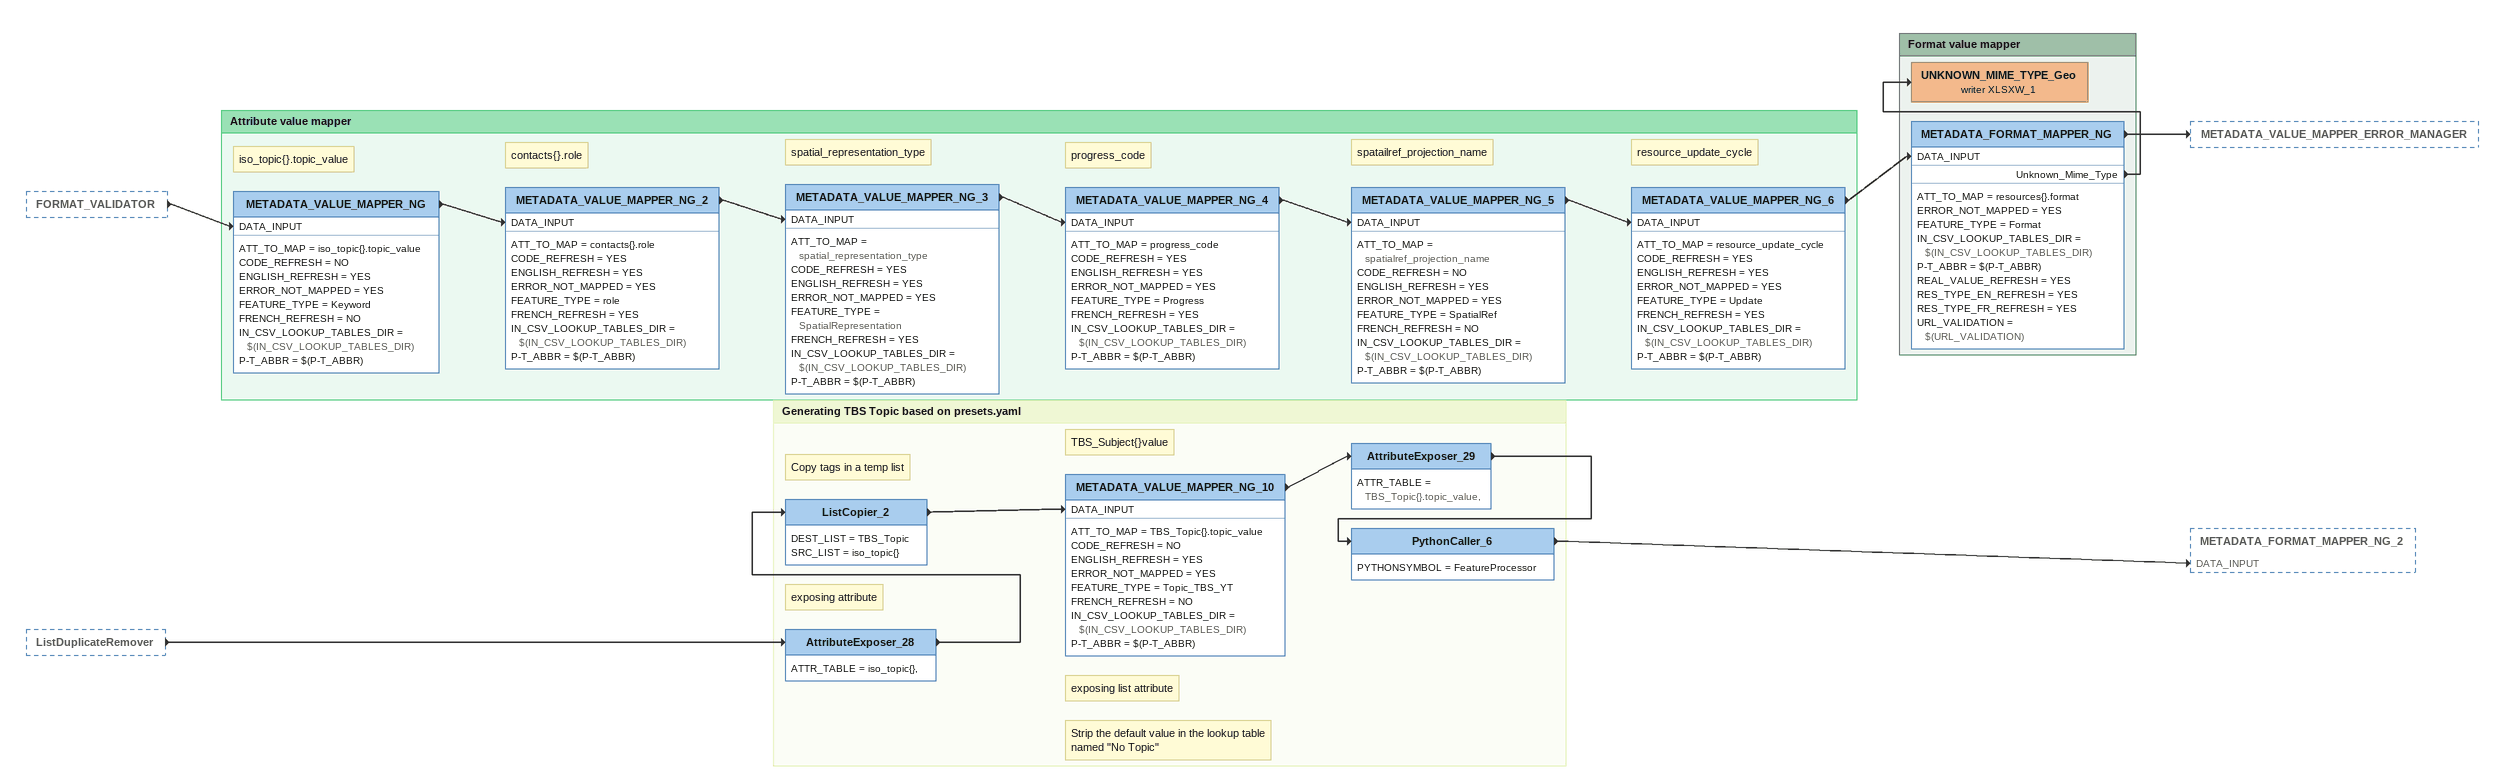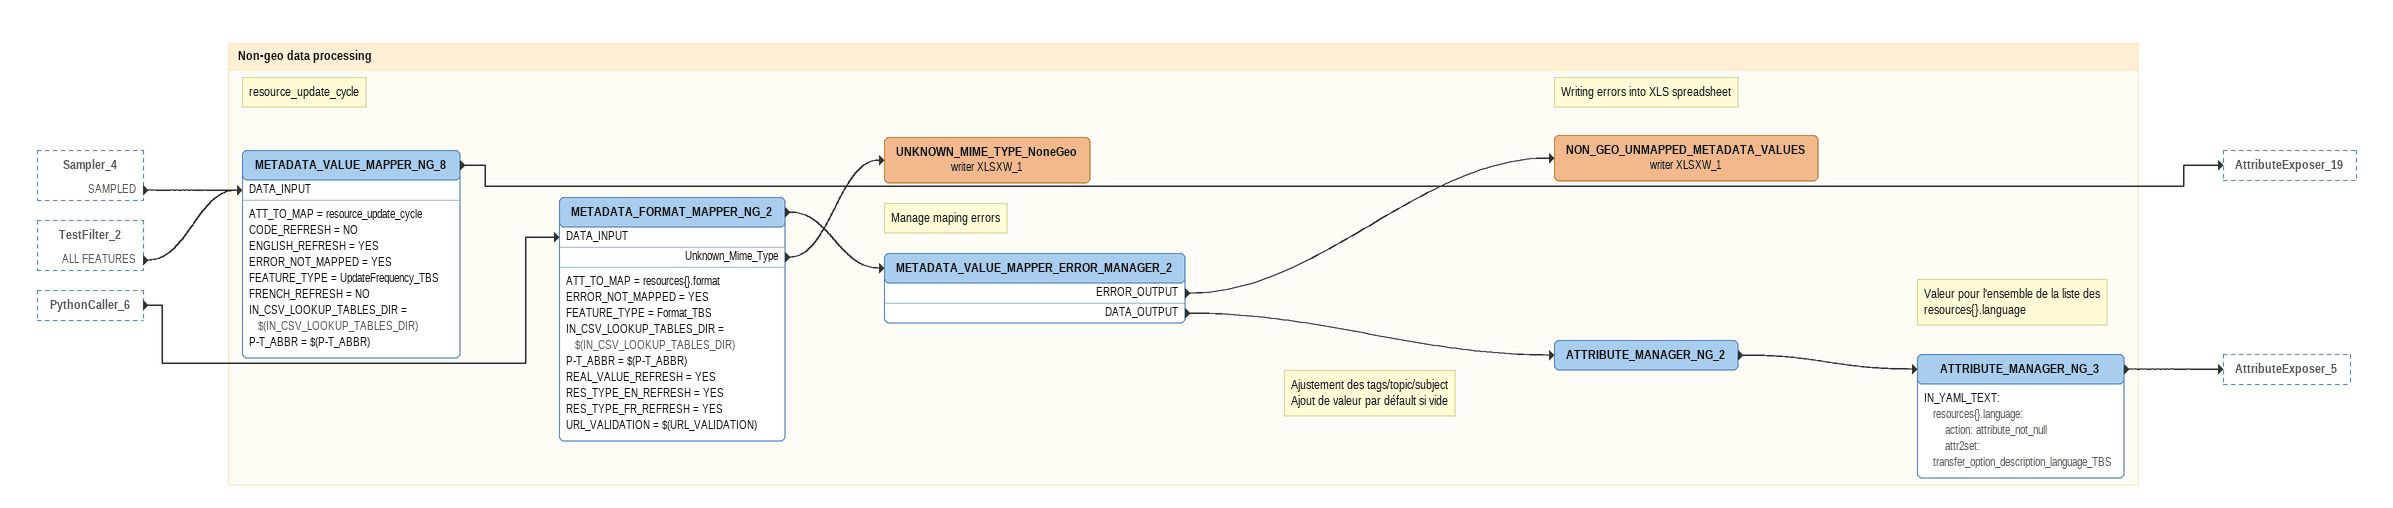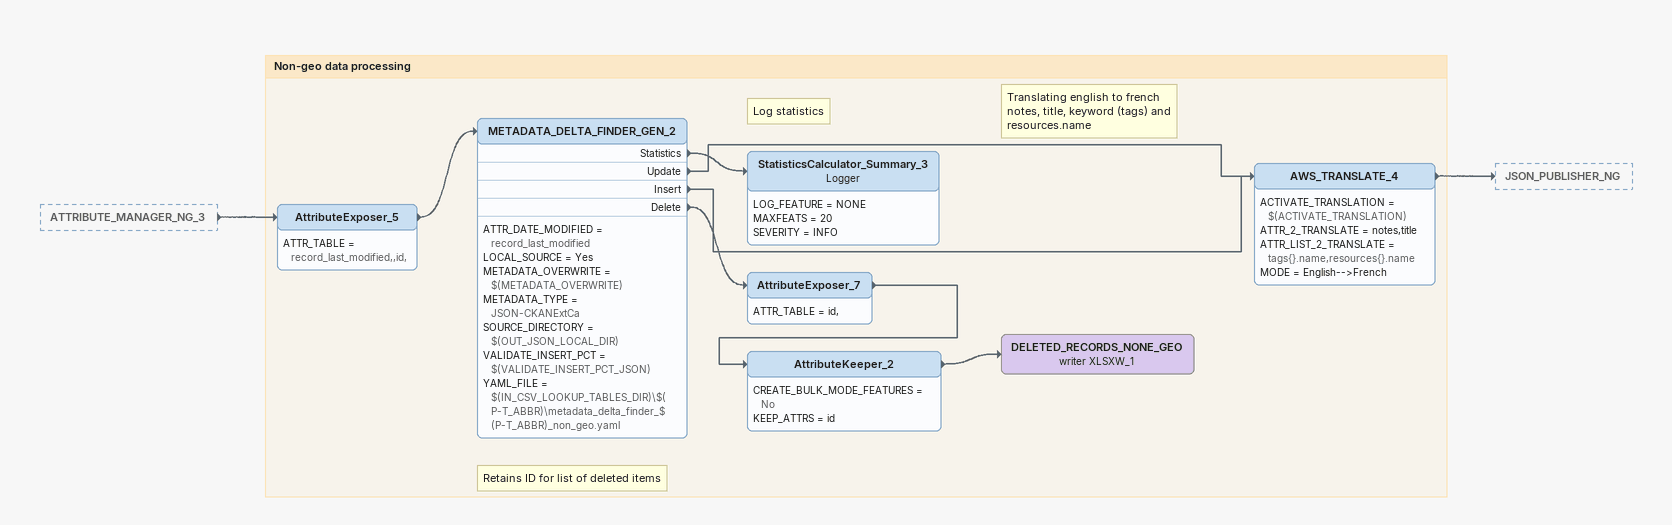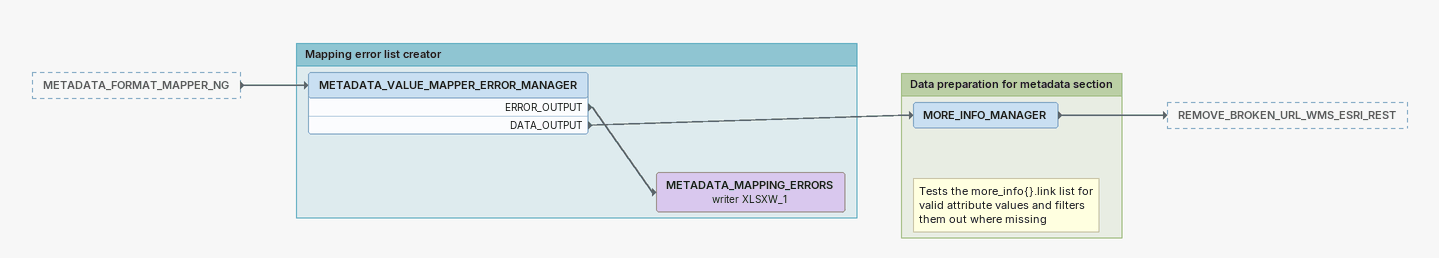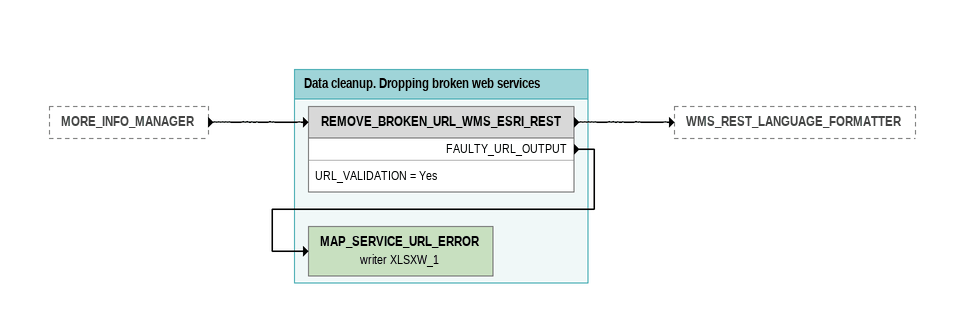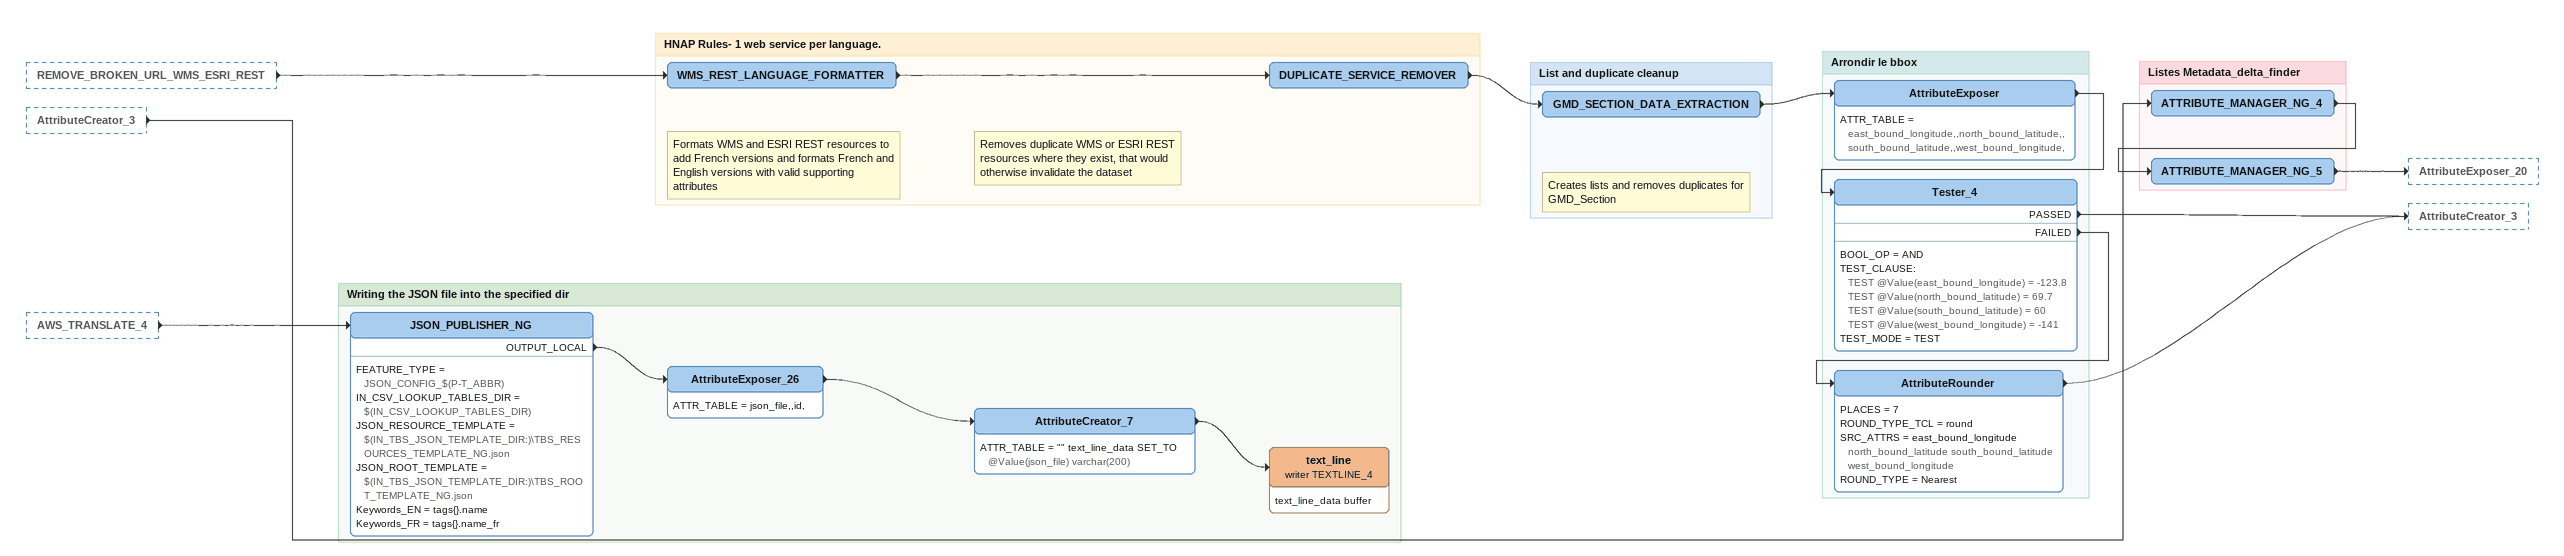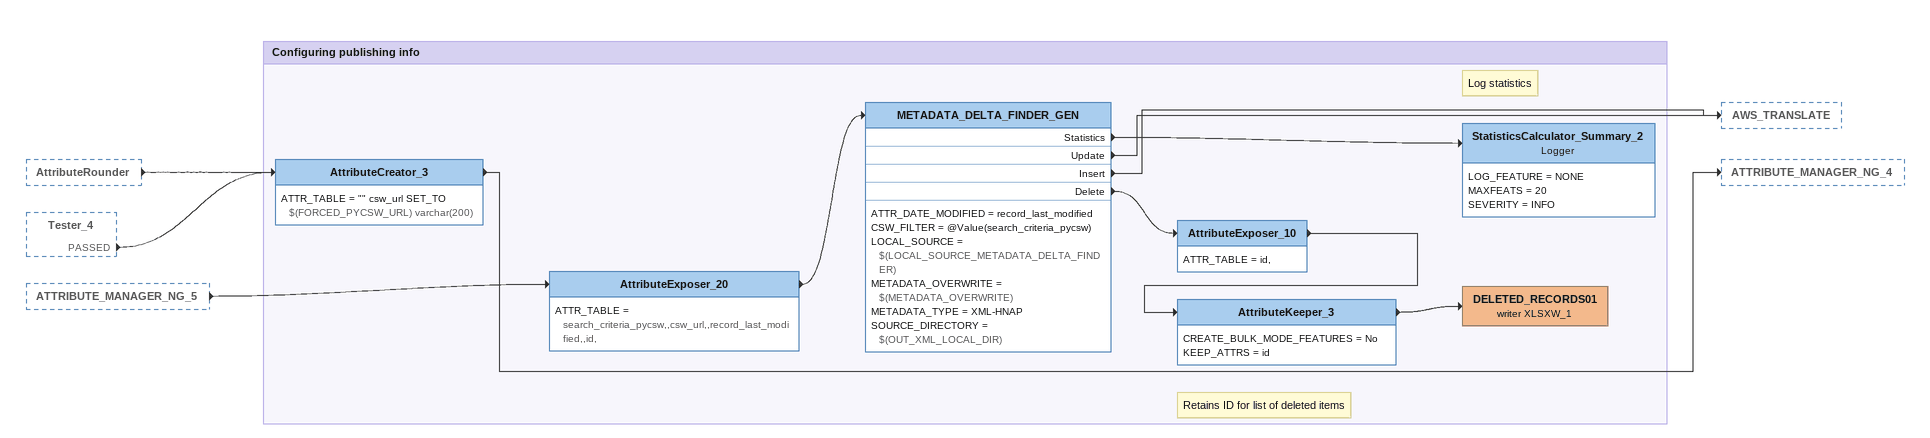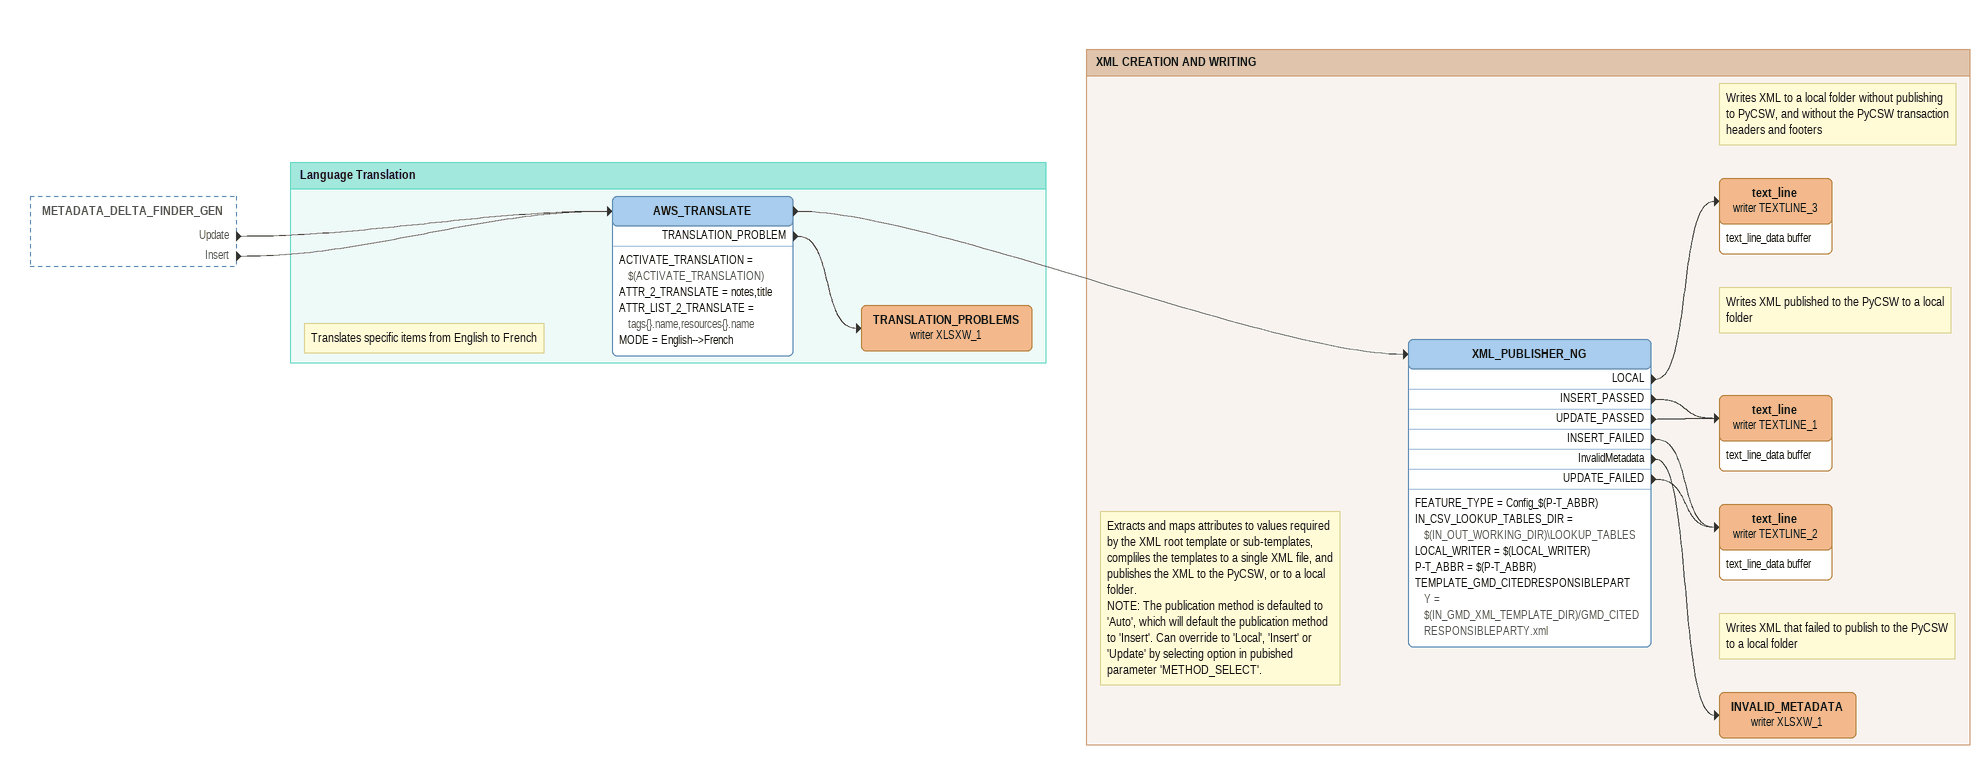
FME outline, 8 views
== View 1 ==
FORMAT_VALIDATOR [outside]
    -> METADATA_VALUE_MAPPER_NG [DATA_INPUT]
ListDuplicateRemover [outside]
    -> AttributeExposer_28

Bookmark: Attribute value mapper
Note: iso_topic{}.topic_value
METADATA_VALUE_MAPPER_NG
    ATT_TO_MAP = iso_topic{}.topic_value
    CODE_REFRESH = NO
    ENGLISH_REFRESH = YES
    ERROR_NOT_MAPPED = YES
    FEATURE_TYPE = Keyword
    FRENCH_REFRESH = NO
    IN_CSV_LOOKUP_TABLES_DIR = $(IN_CSV_LOOKUP_TABLES_DIR)
    P-T_ABBR = $(P-T_ABBR)
    -> METADATA_VALUE_MAPPER_NG_2 [DATA_INPUT]
Note: contacts{}.role
METADATA_VALUE_MAPPER_NG_2
    ATT_TO_MAP = contacts{}.role
    CODE_REFRESH = YES
    ENGLISH_REFRESH = YES
    ERROR_NOT_MAPPED = YES
    FEATURE_TYPE = role
    FRENCH_REFRESH = YES
    IN_CSV_LOOKUP_TABLES_DIR = $(IN_CSV_LOOKUP_TABLES_DIR)
    P-T_ABBR = $(P-T_ABBR)
    -> METADATA_VALUE_MAPPER_NG_3 [DATA_INPUT]
Note: spatial_representation_type
METADATA_VALUE_MAPPER_NG_3
    ATT_TO_MAP = spatial_representation_type
    CODE_REFRESH = YES
    ENGLISH_REFRESH = YES
    ERROR_NOT_MAPPED = YES
    FEATURE_TYPE = SpatialRepresentation
    FRENCH_REFRESH = YES
    IN_CSV_LOOKUP_TABLES_DIR = $(IN_CSV_LOOKUP_TABLES_DIR)
    P-T_ABBR = $(P-T_ABBR)
    -> METADATA_VALUE_MAPPER_NG_4 [DATA_INPUT]
Note: progress_code
METADATA_VALUE_MAPPER_NG_4
    ATT_TO_MAP = progress_code
    CODE_REFRESH = YES
    ENGLISH_REFRESH = YES
    ERROR_NOT_MAPPED = YES
    FEATURE_TYPE = Progress
    FRENCH_REFRESH = YES
    IN_CSV_LOOKUP_TABLES_DIR = $(IN_CSV_LOOKUP_TABLES_DIR)
    P-T_ABBR = $(P-T_ABBR)
    -> METADATA_VALUE_MAPPER_NG_5 [DATA_INPUT]
Note: spatailref_projection_name
METADATA_VALUE_MAPPER_NG_5
    ATT_TO_MAP = spatialref_projection_name
    CODE_REFRESH = NO
    ENGLISH_REFRESH = YES
    ERROR_NOT_MAPPED = YES
    FEATURE_TYPE = SpatialRef
    FRENCH_REFRESH = NO
    IN_CSV_LOOKUP_TABLES_DIR = $(IN_CSV_LOOKUP_TABLES_DIR)
    P-T_ABBR = $(P-T_ABBR)
    -> METADATA_VALUE_MAPPER_NG_6 [DATA_INPUT]
Note: resource_update_cycle
METADATA_VALUE_MAPPER_NG_6
    ATT_TO_MAP = resource_update_cycle
    CODE_REFRESH = YES
    ENGLISH_REFRESH = YES
    ERROR_NOT_MAPPED = YES
    FEATURE_TYPE = Update
    FRENCH_REFRESH = YES
    IN_CSV_LOOKUP_TABLES_DIR = $(IN_CSV_LOOKUP_TABLES_DIR)
    P-T_ABBR = $(P-T_ABBR)
    -> METADATA_FORMAT_MAPPER_NG [DATA_INPUT]

Bookmark: Format value mapper
METADATA_FORMAT_MAPPER_NG
    ATT_TO_MAP = resources{}.format
    ERROR_NOT_MAPPED = YES
    FEATURE_TYPE = Format
    IN_CSV_LOOKUP_TABLES_DIR = $(IN_CSV_LOOKUP_TABLES_DIR)
    P-T_ABBR = $(P-T_ABBR)
    REAL_VALUE_REFRESH = YES
    RES_TYPE_EN_REFRESH = YES
    RES_TYPE_FR_REFRESH = YES
    URL_VALIDATION = $(URL_VALIDATION)
    Unknown_Mime_Type -> UNKNOWN_MIME_TYPE_Geo (writer XLSXW_1)
    -> METADATA_VALUE_MAPPER_ERROR_MANAGER
UNKNOWN_MIME_TYPE_Geo (writer XLSXW_1)

Bookmark: Generating TBS Topic based on presets.yaml
Note: exposing attribute
AttributeExposer_28
    ATTR_TABLE = iso_topic{},
    -> ListCopier_2
Note: Copy tags in a temp list
ListCopier_2
    DEST_LIST = TBS_Topic
    SRC_LIST = iso_topic{}
    -> METADATA_VALUE_MAPPER_NG_10 [DATA_INPUT]
Note: TBS_Subject{}value
METADATA_VALUE_MAPPER_NG_10
    ATT_TO_MAP = TBS_Topic{}.topic_value
    CODE_REFRESH = NO
    ENGLISH_REFRESH = YES
    ERROR_NOT_MAPPED = YES
    FEATURE_TYPE = Topic_TBS_YT
    FRENCH_REFRESH = NO
    IN_CSV_LOOKUP_TABLES_DIR = $(IN_CSV_LOOKUP_TABLES_DIR)
    P-T_ABBR = $(P-T_ABBR)
    -> AttributeExposer_29
Note: exposing list attribute
AttributeExposer_29
    ATTR_TABLE = TBS_Topic{}.topic_value,
    -> PythonCaller_6
Note: Strip the default value in the lookup table named "No Topic"
PythonCaller_6
    PYTHONSYMBOL = FeatureProcessor
    -> METADATA_FORMAT_MAPPER_NG_2 [DATA_INPUT]

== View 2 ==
Sampler_4 [outside]
    SAMPLED -> METADATA_VALUE_MAPPER_NG_8 [DATA_INPUT]
TestFilter_2 [outside]
    ALL FEATURES -> METADATA_VALUE_MAPPER_NG_8 [DATA_INPUT]
PythonCaller_6 [outside]
    -> METADATA_FORMAT_MAPPER_NG_2 [DATA_INPUT]

Bookmark: Non-geo data processing
Note: resource_update_cycle
METADATA_VALUE_MAPPER_NG_8
    ATT_TO_MAP = resource_update_cycle
    CODE_REFRESH = NO
    ENGLISH_REFRESH = YES
    ERROR_NOT_MAPPED = YES
    FEATURE_TYPE = UpdateFrequency_TBS
    FRENCH_REFRESH = NO
    IN_CSV_LOOKUP_TABLES_DIR = $(IN_CSV_LOOKUP_TABLES_DIR)
    P-T_ABBR = $(P-T_ABBR)
    -> AttributeExposer_19
METADATA_FORMAT_MAPPER_NG_2
    ATT_TO_MAP = resources{}.format
    ERROR_NOT_MAPPED = YES
    FEATURE_TYPE = Format_TBS
    IN_CSV_LOOKUP_TABLES_DIR = $(IN_CSV_LOOKUP_TABLES_DIR)
    P-T_ABBR = $(P-T_ABBR)
    REAL_VALUE_REFRESH = YES
    RES_TYPE_EN_REFRESH = YES
    RES_TYPE_FR_REFRESH = YES
    URL_VALIDATION = $(URL_VALIDATION)
    Unknown_Mime_Type -> UNKNOWN_MIME_TYPE_NoneGeo (writer XLSXW_1)
    -> METADATA_VALUE_MAPPER_ERROR_MANAGER_2
UNKNOWN_MIME_TYPE_NoneGeo (writer XLSXW_1)
Note: Manage maping errors
METADATA_VALUE_MAPPER_ERROR_MANAGER_2
    ERROR_OUTPUT -> NON_GEO_UNMAPPED_METADATA_VALUES (writer XLSXW_1)
    DATA_OUTPUT -> ATTRIBUTE_MANAGER_NG_2
Note: Writing errors into XLS spreadsheet
NON_GEO_UNMAPPED_METADATA_VALUES (writer XLSXW_1)
Note: Ajustement des tags/topic/subject / Ajout de valeur par défault si vide
ATTRIBUTE_MANAGER_NG_2
    -> ATTRIBUTE_MANAGER_NG_3
Note: Valeur pour l'ensemble de la liste des resources{}.language
ATTRIBUTE_MANAGER_NG_3
    IN_YAML_TEXT:
      resources{}.language:
          action: attribute_not_null
          attr2set: transfer_option_description_language_TBS
    -> AttributeExposer_5

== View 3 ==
ATTRIBUTE_MANAGER_NG_3 [outside]
    -> AttributeExposer_5

Bookmark: Non-geo data processing
AttributeExposer_5
    ATTR_TABLE = record_last_modified,,id,
    -> METADATA_DELTA_FINDER_GEN_2
METADATA_DELTA_FINDER_GEN_2
    ATTR_DATE_MODIFIED = record_last_modified
    LOCAL_SOURCE = Yes
    METADATA_OVERWRITE = $(METADATA_OVERWRITE)
    METADATA_TYPE = JSON-CKANExtCa
    SOURCE_DIRECTORY = $(OUT_JSON_LOCAL_DIR)
    VALIDATE_INSERT_PCT = $(VALIDATE_INSERT_PCT_JSON)
    YAML_FILE = $(IN_CSV_LOOKUP_TABLES_DIR)\$(P-T_ABBR)\metadata_delta_finder_$(P-T_ABBR)_non_geo.yaml
    Statistics -> StatisticsCalculator_Summary_3
    Update -> AWS_TRANSLATE_4
    Insert -> AWS_TRANSLATE_4
    Delete -> AttributeExposer_7
Note: Log statistics
StatisticsCalculator_Summary_3: Logger
    LOG_FEATURE = NONE
    MAXFEATS = 20
    SEVERITY = INFO
Note: Translating english to french notes, title, keyword (tags) and resources.name
AWS_TRANSLATE_4
    ACTIVATE_TRANSLATION = $(ACTIVATE_TRANSLATION)
    ATTR_2_TRANSLATE = notes,title
    ATTR_LIST_2_TRANSLATE = tags{}.name,resources{}.name
    MODE = English-->French
    -> JSON_PUBLISHER_NG
AttributeExposer_7
    ATTR_TABLE = id,
    -> AttributeKeeper_2
Note: Retains ID for list of deleted items
AttributeKeeper_2
    CREATE_BULK_MODE_FEATURES = No
    KEEP_ATTRS = id
    -> DELETED_RECORDS_NONE_GEO (writer XLSXW_1)
DELETED_RECORDS_NONE_GEO (writer XLSXW_1)

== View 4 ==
METADATA_FORMAT_MAPPER_NG [outside]
    -> METADATA_VALUE_MAPPER_ERROR_MANAGER

Bookmark: Mapping error list creator
METADATA_VALUE_MAPPER_ERROR_MANAGER
    ERROR_OUTPUT -> METADATA_MAPPING_ERRORS (writer XLSXW_1)
    DATA_OUTPUT -> MORE_INFO_MANAGER
METADATA_MAPPING_ERRORS (writer XLSXW_1)

Bookmark: Data preparation for metadata section
Note: Tests the more_info{}.link list for valid attribute values and filters them out where missing
MORE_INFO_MANAGER
    -> REMOVE_BROKEN_URL_WMS_ESRI_REST

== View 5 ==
MORE_INFO_MANAGER [outside]
    -> REMOVE_BROKEN_URL_WMS_ESRI_REST

Bookmark: Data cleanup. Dropping broken web services
REMOVE_BROKEN_URL_WMS_ESRI_REST
    URL_VALIDATION = Yes
    -> WMS_REST_LANGUAGE_FORMATTER
    FAULTY_URL_OUTPUT -> MAP_SERVICE_URL_ERROR (writer XLSXW_1)
MAP_SERVICE_URL_ERROR (writer XLSXW_1)

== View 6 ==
REMOVE_BROKEN_URL_WMS_ESRI_REST [outside]
    -> WMS_REST_LANGUAGE_FORMATTER
AttributeCreator_3 [outside]
    -> ATTRIBUTE_MANAGER_NG_4
AWS_TRANSLATE_4 [outside]
    -> JSON_PUBLISHER_NG

Bookmark: HNAP Rules- 1 web service per language.
Note: Formats WMS and ESRI REST resources to add French versions and formats French and English versions with valid supporting attributes
WMS_REST_LANGUAGE_FORMATTER
    -> DUPLICATE_SERVICE_REMOVER
Note: Removes duplicate WMS or ESRI REST resources where they exist, that would otherwise invalidate the dataset
DUPLICATE_SERVICE_REMOVER
    -> GMD_SECTION_DATA_EXTRACTION

Bookmark: List and duplicate cleanup
Note: Creates lists and removes duplicates for GMD_Section
GMD_SECTION_DATA_EXTRACTION
    -> AttributeExposer

Bookmark: Arrondir le bbox
AttributeExposer
    ATTR_TABLE = east_bound_longitude,,north_bound_latitude,,south_bound_latitude,,west_bound_longitude,
    -> Tester_4
Tester_4
    BOOL_OP = AND
    TEST_CLAUSE:
      TEST @Value(east_bound_longitude) = -123.8
      TEST @Value(north_bound_latitude) = 69.7
      TEST @Value(south_bound_latitude) = 60
      TEST @Value(west_bound_longitude) = -141
    TEST_MODE = TEST
    PASSED -> AttributeCreator_3
    FAILED -> AttributeRounder
AttributeRounder
    PLACES = 7
    ROUND_TYPE_TCL = round
    SRC_ATTRS = east_bound_longitude north_bound_latitude south_bound_latitude west_bound_longitude
    ROUND_TYPE = Nearest
    -> AttributeCreator_3

Bookmark: Listes Metadata_delta_finder
ATTRIBUTE_MANAGER_NG_4
    -> ATTRIBUTE_MANAGER_NG_5
ATTRIBUTE_MANAGER_NG_5
    -> AttributeExposer_20

Bookmark: Writing the JSON file into the specified dir
JSON_PUBLISHER_NG
    FEATURE_TYPE = JSON_CONFIG_$(P-T_ABBR)
    IN_CSV_LOOKUP_TABLES_DIR = $(IN_CSV_LOOKUP_TABLES_DIR)
    JSON_RESOURCE_TEMPLATE = $(IN_TBS_JSON_TEMPLATE_DIR:)\TBS_RESOURCES_TEMPLATE_NG.json
    JSON_ROOT_TEMPLATE = $(IN_TBS_JSON_TEMPLATE_DIR:)\TBS_ROOT_TEMPLATE_NG.json
    Keywords_EN = tags{}.name
    Keywords_FR = tags{}.name_fr
    OUTPUT_LOCAL -> AttributeExposer_26
AttributeExposer_26
    ATTR_TABLE = json_file,,id,
    -> AttributeCreator_7
AttributeCreator_7
    ATTR_TABLE = "" text_line_data SET_TO @Value(json_file) varchar(200)
    -> text_line (writer TEXTLINE_4)
text_line (writer TEXTLINE_4)
    attributes: text_line_data buffer

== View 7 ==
AttributeRounder [outside]
    -> AttributeCreator_3
Tester_4 [outside]
    PASSED -> AttributeCreator_3
ATTRIBUTE_MANAGER_NG_5 [outside]
    -> AttributeExposer_20

Bookmark: Configuring publishing info
AttributeCreator_3
    ATTR_TABLE = "" csw_url SET_TO $(FORCED_PYCSW_URL) varchar(200)
    -> ATTRIBUTE_MANAGER_NG_4
AttributeExposer_20
    ATTR_TABLE = search_criteria_pycsw,,csw_url,,record_last_modified,,id,
    -> METADATA_DELTA_FINDER_GEN
METADATA_DELTA_FINDER_GEN
    ATTR_DATE_MODIFIED = record_last_modified
    CSW_FILTER = @Value(search_criteria_pycsw)
    LOCAL_SOURCE = $(LOCAL_SOURCE_METADATA_DELTA_FINDER)
    METADATA_OVERWRITE = $(METADATA_OVERWRITE)
    METADATA_TYPE = XML-HNAP
    SOURCE_DIRECTORY = $(OUT_XML_LOCAL_DIR)
    Statistics -> StatisticsCalculator_Summary_2
    Update -> AWS_TRANSLATE
    Insert -> AWS_TRANSLATE
    Delete -> AttributeExposer_10
Note: Log statistics
StatisticsCalculator_Summary_2: Logger
    LOG_FEATURE = NONE
    MAXFEATS = 20
    SEVERITY = INFO
AttributeExposer_10
    ATTR_TABLE = id,
    -> AttributeKeeper_3
Note: Retains ID for list of deleted items
AttributeKeeper_3
    CREATE_BULK_MODE_FEATURES = No
    KEEP_ATTRS = id
    -> DELETED_RECORDS01 (writer XLSXW_1)
DELETED_RECORDS01 (writer XLSXW_1)

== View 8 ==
METADATA_DELTA_FINDER_GEN [outside]
    Update -> AWS_TRANSLATE
    Insert -> AWS_TRANSLATE

Bookmark: Language Translation
Note: Translates specific items from English to French
AWS_TRANSLATE
    ACTIVATE_TRANSLATION = $(ACTIVATE_TRANSLATION)
    ATTR_2_TRANSLATE = notes,title
    ATTR_LIST_2_TRANSLATE = tags{}.name,resources{}.name
    MODE = English-->French
    -> XML_PUBLISHER_NG
    TRANSLATION_PROBLEM -> TRANSLATION_PROBLEMS (writer XLSXW_1)
TRANSLATION_PROBLEMS (writer XLSXW_1)

Bookmark: XML CREATION AND WRITING
Note: Extracts and maps attributes to values required by the XML root template or sub-templates, compliles the templates to a single XML file, and publishes the XML to the PyCSW, or to a local folder. / NOTE: The publication method is defaulted to 'Auto', which will default the publication method to 'Insert'. Can override to 'Local', 'Insert' or 'Update' by selecting option in pubished parameter 'METHOD_SELECT'.
XML_PUBLISHER_NG
    FEATURE_TYPE = Config_$(P-T_ABBR)
    IN_CSV_LOOKUP_TABLES_DIR = $(IN_OUT_WORKING_DIR)\LOOKUP_TABLES
    LOCAL_WRITER = $(LOCAL_WRITER)
    P-T_ABBR = $(P-T_ABBR)
    TEMPLATE_GMD_CITEDRESPONSIBLEPARTY = $(IN_GMD_XML_TEMPLATE_DIR)/GMD_CITEDRESPONSIBLEPARTY.xml
    LOCAL -> text_line (writer TEXTLINE_3)
    INSERT_PASSED -> text_line (writer TEXTLINE_1)
    UPDATE_PASSED -> text_line (writer TEXTLINE_1)
    INSERT_FAILED -> text_line (writer TEXTLINE_2)
    InvalidMetadata -> INVALID_METADATA (writer XLSXW_1)
    UPDATE_FAILED -> text_line (writer TEXTLINE_2)
Note: Writes XML to a local folder without publishing to PyCSW, and without the PyCSW transaction headers and footers
text_line (writer TEXTLINE_3)
    attributes: text_line_data buffer
Note: Writes XML published to the PyCSW to a local folder
text_line (writer TEXTLINE_1)
    attributes: text_line_data buffer
Note: Writes XML that failed to publish to the PyCSW to a local folder
text_line (writer TEXTLINE_2)
    attributes: text_line_data buffer
INVALID_METADATA (writer XLSXW_1)
